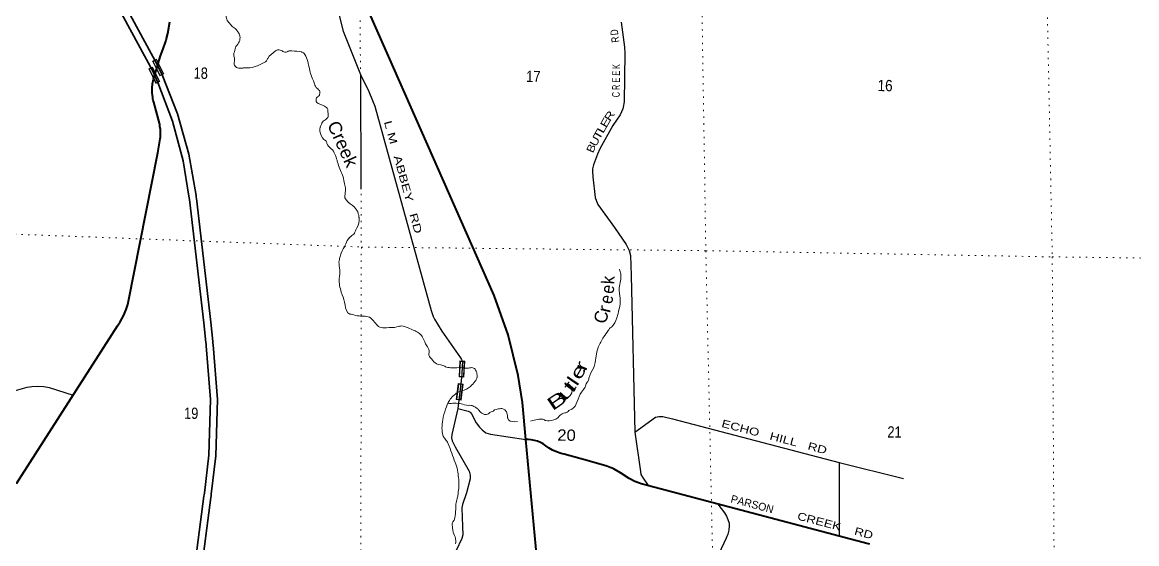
# Model space of a CAD drawing. Header units: feet. Extents: x -489137 to -242534, y 368785 to 558127.
# Drawn here: x -330846 to -313444, y 402746 to 410894 of the extents above; entities that cross this region are included whole.
import ezdxf
from ezdxf.enums import TextEntityAlignment as Align

# ---------------------------------------------------------------- set-up
doc = ezdxf.new("R2010")
doc.units = ezdxf.units.FT
doc.header["$LTSCALE"] = 70
doc.linetypes.add('DOTTED', pattern=[1.5, 0.3, -1.2])
for name, color, linetype, lineweight in [('18', 7, 'Continuous', 35), ('26', 7, 'Continuous', 40), ('27', 7, 'Continuous', 13), ('29', 7, 'Continuous', 25), ('31', 7, 'Continuous', 13), ('39', 7, 'Continuous', 13), ('55', 7, 'Continuous', 13), ('7', 7, 'DOTTED', 13)]:
    doc.layers.add(name, color=color, linetype=linetype, lineweight=lineweight)
doc.layers.add('30', color=7, linetype='Continuous')
doc.layers.add('41', color=7, linetype='Continuous')

msp = doc.modelspace()

# ---------------------------------------------------------------- linework, layer by layer
at = {"layer": '18'}
for points in [[(-328285.42, 401472.06), (-328172.12, 402244.48), (-328008.9, 403486.36), (-328005.49, 403512.28), (-328002.66, 403536.36), (-327933.17, 404128.45), (-327909.62, 404997.58), (-327975.11, 405839.41), (-327977.04, 405864.31), (-327979.45, 405889.41), (-328008.9, 406196.63), (-328236.5, 408125.55), (-328239.44, 408150.48), (-328243.51, 408175.55), (-328333.01, 408726.99), (-328499.31, 409350.56), (-328729.89, 409953.33), (-328807.95, 410128), (-330083.78, 412485.03), (-330097.97, 412511.29), (-330111.22, 412535.03), (-330332.94, 412932.41), (-330572.22, 413477.06), (-330654.16, 413733.55)], [(-328206.14, 401256.79), (-328063.48, 402229.38), (-327900.43, 403469.91), (-327897.39, 403493), (-327894.24, 403519.91), (-327823.84, 404119.74), (-327799.97, 405000.35), (-327866.35, 405853.62), (-327868.55, 405881.96), (-327870.63, 405903.62), (-327899.84, 406208.29), (-328127.57, 408138.34), (-328130.43, 408162.55), (-328133.62, 408188.34), (-328243.68, 408832.05), (-328421.46, 409464.38), (-328664.36, 410074.66), (-328735.83, 410223.78), (-329991.29, 412544.21), (-330002.5, 412564.93), (-330019.22, 412594.21), (-330182.48, 412880.05), (-330428.06, 413409.26), (-330539.57, 413735.1)]]:
    msp.add_lwpolyline(points, dxfattribs=at)
at = {"layer": '26'}
for p, q in [((-328751.54, 410157.7), (-328720.77, 410264.79)), ((-328795.51, 410005.06), (-328765.92, 410107.65)), ((-328765.92, 410107.65), (-328751.54, 410157.7))]:
    msp.add_line(p, q, dxfattribs=at)
for points in [[(-322981.77, 404372.87), (-323036.42, 404954.05), (-323101.45, 405374.97), (-323256.61, 406009.7), (-323477.28, 406624.72), (-326345.82, 413129.53), (-326464.48, 413420.65), (-326506.14, 413506.24), (-326565.54, 413603.3), (-326615.31, 413677.14)], [(-328720.77, 410264.79), (-328694.41, 410356.56), (-328641.28, 410493.06), (-328616.09, 410567.78), (-328605.46, 410599.32), (-328600.62, 410617.78), (-328573.59, 410720.72), (-328541.69, 410900.89)], [(-330936.21, 403688.35), (-329357.9, 406152.31), (-329318.34, 406212.43), (-329266.41, 406305.42), (-329223.48, 406405.38), (-329199, 406484.28), (-329191.21, 406509.39), (-329186.28, 406534.28), (-328727.09, 408855.58), (-328694.35, 409075.01), (-328690.62, 409100), (-328689.17, 409125.01), (-328687.82, 409148.26), (-328689.95, 409220.38), (-328696.23, 409266.88), (-328699.61, 409291.87), (-328705.94, 409316.88), (-328754.5, 409508.65), (-328793.45, 409644.52), (-328800.61, 409669.5), (-328805.53, 409694.52), (-328810.21, 409718.3), (-328817.85, 409790.17), (-328817.93, 409862.45), (-328810.46, 409934.34), (-328795.51, 410005.06)], [(-325758.99, 394673.07), (-325776.78, 394753.75), (-325804.86, 394949.09), (-325812.36, 395146.29), (-325799.21, 395343.19), (-325770.36, 395509.84), (-325765.7, 395536.75), (-325758.5, 395559.84), (-325743.97, 395606.41), (-325704.99, 395700.32), (-325656.41, 395789.64), (-323214.09, 399988.6), (-323080.81, 400281.79), (-322968.67, 400579.61), (-322959.27, 400604.59), (-322952.8, 400629.61), (-322849.04, 401030.99), (-322783.79, 401467.53), (-322764.53, 401908.49), (-322789.94, 402324.05), (-322791.47, 402349.03), (-322793.82, 402374.05), (-322981.77, 404372.87)], [(-317611.37, 402739.26), (-317636.49, 402745.89), (-321159.19, 403675.87), (-321184.1, 403682.45), (-321209.19, 403691.89), (-321281.6, 403719.96), (-321370.13, 403765.44), (-321504.87, 403855.05), (-321603.05, 403910.9), (-321637.63, 403927.66), (-321666.52, 403938.68), (-321691.64, 403948.26), (-321716.52, 403955.72), (-321989.08, 404037.44), (-322382.77, 404145.25), (-322408.04, 404152.17), (-322432.77, 404158.03), (-322445.58, 404161.07), (-322506.1, 404180.93), (-322564.2, 404207), (-322619.27, 404239), (-322670.68, 404276.59), (-322711.73, 404304.58), (-322755.48, 404328.11), (-322801.45, 404346.95), (-322849.14, 404360.88), (-322898.02, 404369.74), (-322947.56, 404373.45), (-322960.01, 404373.24), (-322981.77, 404372.87)]]:
    msp.add_lwpolyline(points, dxfattribs=at)
at = {"layer": '29'}
for p, q in [((-325567.43, 410080.33), (-325557.85, 408284.57)), ((-318092.4, 404016.94), (-317088.29, 403765.78)), ((-318092.4, 404016.94), (-318091.77, 402866.08))]:
    msp.add_line(p, q, dxfattribs=at)
for points in [[(-326466.36, 413424.51), (-326515.19, 413358.02), (-326526.51, 413342.46), (-326531.3, 413321.67), (-326531.3, 413299.28), (-326524.9, 413273.7), (-326496.91, 413181.06), (-325899.79, 411001.32), (-325837.03, 410753.99), (-325567.43, 410080.33)], [(-321496.18, 410897.49), (-321481.78, 410815.22), (-321441.83, 410507.3), (-321439.14, 410411.03), (-321448.23, 409653.39), (-321461.02, 409567.04), (-321470.98, 409542.3), (-321512.17, 409448.71), (-321622.34, 409278.83), (-321825.47, 408917.8), (-321862.49, 408832.36), (-321924.57, 408668.34), (-321940.56, 408604.37), (-321943.75, 408569.19), (-321939.05, 408478.42), (-321899, 408156.61), (-321880.26, 408096.35), (-321857.44, 408044.68), (-321599.25, 407688.19), (-321416.26, 407421.03), (-321370.78, 407328.28), (-321349.13, 407248.33), (-321340.26, 406936.15), (-321280.34, 404488.85)], [(-325567.43, 410080.33), (-325434.77, 409813.3), (-325375.86, 409672.2), (-325338.86, 409583.03), (-324460.98, 406392.55), (-324427.75, 406295.3), (-324408.57, 406256.92), (-324295.15, 406068.82), (-324001.64, 405651.32), (-323985.48, 405626.9), (-323975.86, 405605.37), (-323972.04, 405582.34), (-323975.86, 405530.26), (-323976.98, 405510.08), (-323983.69, 405399.25), (-323993.79, 405289.26), (-324046.02, 404856.28)], [(-331433.5, 405003.56), (-330771.02, 405190.72), (-330696.81, 405204.77), (-330604.1, 405207.97), (-330511.39, 405201.57), (-330427.61, 405186.77), (-330053.41, 405066.52)], [(-324046.02, 404856.28), (-324140.74, 404454.07), (-324146.43, 404398.77), (-324133.64, 404354), (-324088.11, 404261.03), (-323868.3, 403880.66), (-323853.54, 403814.65), (-323852.31, 403762.33), (-323909.95, 403539.14), (-323970.61, 403359.36), (-323980.52, 403307.87), (-323970.26, 403014.28), (-323967.41, 402882.83), (-323980.26, 402829.27), (-324159.84, 402451.18)], [(-324046.02, 404856.28), (-323881.08, 404817.73), (-323852.06, 404800.01), (-323833.13, 404776.15), (-323759.05, 404637.15), (-323708.45, 404568.27), (-323666.89, 404526.7), (-323607.45, 404480.33), (-323535.82, 404456.33), (-322981.77, 404372.87)], [(-321280.34, 404488.85), (-320959.11, 404721.75), (-320904.74, 404736.27), (-320844.03, 404734.54), (-320693.77, 404699.36), (-318092.4, 404016.94)], [(-321280.34, 404488.85), (-321195.15, 403873.52), (-321186.1, 403826.25), (-321163.72, 403784.68), (-321072.52, 403652.99)], [(-319984.85, 403365), (-319878.56, 403228.19), (-319849.4, 403178.01), (-319827.41, 403122.65), (-319810.14, 403068.46), (-319808.23, 403023.5), (-319812.13, 402959.49), (-319827.41, 402895.58), (-319857.29, 402832.13), (-321611.28, 399083.33), (-321651.02, 398980.82), (-321675.22, 398872.24), (-321675.15, 398777.71), (-321666.97, 398604.77), (-321559.5, 397856.72)]]:
    msp.add_lwpolyline(points, dxfattribs=at)
at = {"layer": '31'}
for p, q in [((-323937.47, 405598.27), (-323951.24, 405348.65)), ((-323951.24, 405348.65), (-324026.14, 405352.77)), ((-323963.88, 405238.43), (-323994.07, 404990.26)), ((-323994.07, 404990.26), (-324068.52, 404999.31))]:
    msp.add_line(p, q, dxfattribs=at)
for points in [[(-324026.14, 405352.77), (-324012.37, 405602.39), (-323937.47, 405598.27)], [(-324068.52, 404999.31), (-324038.33, 405247.48), (-323963.88, 405238.43)]]:
    msp.add_lwpolyline(points, dxfattribs=at)
for points in [[(-324017.71, 405360.31), (-324004.82, 405593.96), (-323945.89, 405590.72), (-323958.78, 405357.07)], [(-324059.6, 405006.28), (-324031.35, 405238.56), (-323972.79, 405231.45), (-324001.04, 404999.17)]]:
    msp.add_lwpolyline(points, close=True, dxfattribs=at)
at = {"layer": '39'}
for p, q in [((-325801.42, 408269.68), (-325812.02, 408169.32)), ((-325770.56, 407481.63), (-325729.86, 407533.69))]:
    msp.add_line(p, q, dxfattribs=at)
msp.add_arc((-324166.14, 402781.13), 89.53, 336.70797, 22.61534, dxfattribs=at)
for points in [[(-328309.9, 412759.04), (-328270.48, 412698.98), (-328206.42, 412657.69), (-328116.38, 412595.84), (-328096.79, 412551.12), (-328085.01, 412526.7), (-328090.18, 412443.93), (-328079.43, 412344.76), (-328077.6, 412330.59), (-328073.97, 412300.22), (-328025.32, 412166.19), (-327973.39, 412123.05), (-327890.91, 412099.7), (-327806.73, 412052.08), (-327780.79, 412029.49), (-327752.96, 411996.78), (-327715.67, 411917.47), (-327697.17, 411793.95), (-327672.8, 411656.2), (-327679.58, 411456.24), (-327690.01, 411284.61), (-327683.93, 411139.03), (-327663.74, 410991.24), (-327644.45, 410924.29), (-327626.65, 410897.78), (-327614.72, 410883.47), (-327580.95, 410842.59), (-327521.01, 410795.3), (-327483.25, 410750.33), (-327455.64, 410701.45), (-327446.18, 410654.85), (-327469.55, 410570.3), (-327519.08, 410494.18), (-327527.65, 410457.92), (-327543.06, 410365.17), (-327531.35, 410334.7), (-327534.02, 410288.26), (-327536.67, 410241.82), (-327523.01, 410207.28), (-327468.87, 410178.25), (-327414.35, 410177.52), (-327392.08, 410181.25), (-327325.44, 410180.35), (-327191.78, 410206.82), (-327112.48, 410246.16)], [(-327112.48, 410246.16), (-327035.08, 410293.61), (-327012.36, 410329.67), (-326897.73, 410441.28), (-326863.12, 410461.01), (-326804.65, 410454.16), (-326746.44, 410427.1), (-326710.04, 410430.64), (-326693.75, 410440.53), (-326635.08, 410447.81), (-326487.89, 410429.65), (-326475.8, 410427.45), (-326453.73, 410417.05), (-326433.87, 410392.54), (-326362.25, 410165.23), (-326335.31, 410067.87), (-326290.48, 409950.06), (-326259.17, 409876.88), (-326207.36, 409825.66), (-326197.57, 409803.3), (-326199.9, 409781.09), (-326222.74, 409734.93), (-326236.99, 409727.04), (-326256.11, 409658.6), (-326232.27, 409629.98), (-326218.21, 409623.72), (-326097.88, 409561.47), (-326078, 409538.97), (-326076.25, 409518.74), (-326071.58, 409417.64), (-326086.05, 409393.58), (-326132.99, 409357.85), (-326157.56, 409333.93), (-326188.11, 409262.71)], [(-326188.11, 409262.71), (-326196.32, 409242.16), (-326200.51, 409226.13), (-326201.51, 409211.18), (-326200.34, 409194.6)], [(-326200.34, 409194.6), (-326135.02, 409062.85), (-326095.16, 409023.91), (-326091.43, 409001.63), (-326021.89, 408917.83), (-325931.47, 408736.75), (-325916.07, 408681.98), (-325838.09, 408476.83), (-325815.33, 408369.42), (-325800.31, 408286.36), (-325801.42, 408269.68)], [(-325810.78, 408174.24), (-325812.02, 408169.32), (-325798.33, 408136.8), (-325756.67, 408081.67), (-325636.88, 407981.03), (-325613.17, 407942.32), (-325606.88, 407936.93)], [(-325606.88, 407936.93), (-325602.91, 407913.07), (-325595.33, 407890.7), (-325592.04, 407872.57), (-325589.79, 407849.1)], [(-325590.02, 407853.83), (-325588.28, 407842.96), (-325627.01, 407669.7), (-325637.36, 407651.66), (-325668.58, 407583.37), (-325729.86, 407533.69), (-325734.61, 407524.61)], [(-325770.56, 407481.63), (-325816.72, 407385.34), (-325877.11, 407252.79), (-325894.18, 407186.34), (-325900.79, 407146.02), (-325888.3, 407026.62), (-325896.23, 406889.32), (-325864.84, 406674.69), (-325814.45, 406520.43), (-325760.19, 406354), (-325730.15, 406335.41), (-325695.94, 406326.85), (-325587.17, 406305.17), (-325492.29, 406301.86), (-325405.85, 406272.39), (-325391.86, 406262.1), (-325264.4, 406131.04), (-325159.51, 406121.52), (-324995.76, 406133.44), (-324918.8, 406148.57), (-324832.31, 406123.14), (-324711.84, 406070.98), (-324643.74, 406029.64), (-324590.12, 405964.24), (-324531.29, 405836.14), (-324509.51, 405803.52), (-324494.08, 405750.77), (-324496.94, 405690.19), (-324447.31, 405626.86), (-324439.38, 405616.66), (-324405.6, 405575.78), (-324276.98, 405529.58), (-324222.77, 405506.61), (-324138.1, 405495.35), (-323984.61, 405495.28), (-323877.64, 405489.78), (-323810.93, 405494.93), (-323766.97, 405459.99), (-323743.83, 405380.87), (-323744.27, 405348.54), (-323777.52, 405280.29), (-323849.25, 405204.47), (-323981.5, 405133.54), (-324068.85, 405096.33), (-324097.49, 405070.45), (-324117.91, 405054.56), (-324177.43, 404984.65), (-324235.85, 404848.04), (-324280.56, 404680.93), (-324292.46, 404549.75), (-324277.81, 404440.43), (-324250.26, 404387.52), (-324206.59, 404332.37), (-324194.15, 404306.59)], [(-322909.66, 404662.92), (-322800.11, 404687.04), (-322717.27, 404689.95), (-322669.08, 404669.09), (-322618.63, 404666.37), (-322484.66, 404715.07), (-322447.76, 404754.97), (-322376.59, 404790.38), (-322338.08, 404799.96), (-322309.43, 404827.85), (-322266.72, 404849.5), (-322115.61, 405116.19), (-322057.99, 405194.22), (-322030.82, 405260.53), (-322004.02, 405300.57), (-321997.52, 405332.82), (-321926.67, 405491.49), (-321899.22, 405578), (-321881.2, 405713.14), (-321851.52, 405815.8), (-321768.56, 405974.3), (-321696.43, 406078.39), (-321681.99, 406100.43), (-321647.22, 406132.28), (-321562.45, 406274.6), (-321543.31, 406345.06), (-321509.82, 406576.99), (-321518.97, 406645.82), (-321523.69, 406742.88), (-321500.48, 406962.82), (-321519.7, 407033.81)], [(-324201.15, 404933.67), (-323994.38, 404931.64), (-323883.63, 404907.9), (-323837.18, 404907.27), (-323782.97, 404884.31), (-323738.93, 404855.42), (-323703.14, 404814.52), (-323627.05, 404767), (-323566.33, 404776.27), (-323523.49, 404808.02), (-323486.97, 404819.65), (-323484.84, 404827.71), (-323448.25, 404845.4), (-323375.38, 404856.53), (-323343.1, 404854.07), (-323301.07, 404827.23), (-323277.42, 404784.46), (-323268.24, 404717.65), (-323266.35, 404707.53), (-323252.55, 404683.1), (-323113.82, 404653.36)], [(-324194.15, 404306.59), (-324140.87, 404162.35), (-324088.95, 404017.45), (-324049.93, 403893.84), (-324034.45, 403778.66), (-324027.51, 403667.7), (-324037.64, 403554.52), (-324045.25, 403489.83)], [(-324045.25, 403489.83), (-324074.56, 403358.63), (-324120.71, 403086.46), (-324128.95, 403074.45), (-324126.05, 402991.56), (-324097.4, 402871.95), (-324085.56, 402851.58), (-324083.49, 402815.55)]]:
    msp.add_spline(points, degree=3, dxfattribs=at)
at = {"layer": '55'}
for points in [[(-328759.3, 409939.16), (-328871.3, 410165.77), (-328812.28, 410194.94), (-328700.28, 409968.32)], [(-328711, 409971.94), (-328815.9, 410184.21), (-328860.57, 410162.14), (-328755.67, 409949.87)], [(-328811.85, 410286.18), (-328748.24, 410316.21), (-328634.08, 410090.61), (-328696.81, 410058.87)], [(-328801, 410282.45), (-328751.86, 410305.65), (-328644.82, 410094.13), (-328693.28, 410069.61)]]:
    msp.add_lwpolyline(points, close=True, dxfattribs=at)
at = {"layer": '7'}
for p, q in [((-325573.06, 411447.51), (-325558.68, 408688.93)), ((-325556.19, 408211.31), (-325551.87, 407381.62)), ((-325551.87, 407381.62), (-325560.7, 402177.44))]:
    msp.add_line(p, q, dxfattribs=at)
for points in [[(-314819.55, 415686), (-314869.28, 412544.42), (-314762.97, 407228.31), (-314729.99, 401866.97), (-314735.38, 396654.88), (-314739.04, 391144.57)], [(-320255.58, 412569.54), (-320172.29, 407324.49), (-320050.14, 401822.5), (-320064.79, 396507.51)], [(-335725.62, 407670.15), (-331069, 407586.47), (-325551.87, 407381.62), (-320172.29, 407324.49), (-314762.97, 407228.31), (-309442.13, 407159.38), (-305210.01, 407020.54)]]:
    msp.add_lwpolyline(points, dxfattribs=at)

# ---------------------------------------------------------------- texts
at = {"layer": '27'}
msp.add_text('PARSON', height=121.1, rotation=345.212, dxfattribs=at).set_placement((-319793.53, 403394.24))
at = {"layer": '27', "width": 1.25}
msp.add_text('CREEK    RD', height=121.1, rotation=345.211, dxfattribs=at).set_placement((-318754.08, 403125.63))
at = {"layer": '30'}
for s, rotation, width, p in [('D', 97.392, 0.8, (-321543.13, 410744.01)), ('R', 97.392, 0.8, (-321528.54, 410631.56)), ('K', 89.313, 0.65, (-321511.66, 410201.34)), ('E', 89.313, 0.7, (-321514.21, 409988.76)), ('E', 89.313, 0.7, (-321512.92, 410096.47)), ('R', 89.313, 0.65, (-321515.56, 409875.86)), ('C', 89.313, 0.65, (-321516.92, 409762.48)), ('R', 57.036, 1.3, (-321627.07, 409399.34)), ('E', 60.636, 1.35, (-321690.93, 409298.18)), ('T', 60.636, 1.5, (-321802.28, 409106.49)), ('L', 60.636, 1.5, (-321745.13, 409204.08)), ('B', 66.574, 1.2, (-321908.92, 408901.29)), ('U', 60.636, 1.25, (-321855.02, 409004.8))]:
    msp.add_text(s, height=120, rotation=rotation, dxfattribs=dict(at, width=width)).set_placement(p, align=Align.CENTER)
for s, rotation, width, p in [('L M   ABBEY   RD', 285.385, 1.4, (-325198.96, 409338.44)), ('ECHO   HILL   RD', 345.301, 1.3, (-319936.52, 404573.08))]:
    msp.add_text(s, height=120, rotation=rotation, dxfattribs=dict(at, width=width)).set_placement(p)
at = {"layer": '41'}
for s, rotation, width, p in [('Creek', 294.377, 1.05, (-326089.92, 409295.35)), ('k', 86.753, 0.95, (-321601.68, 406796.69)), ('e', 81.028, 0.9, (-321617.51, 406642.72)), ('e', 81.028, 0.9, (-321636.53, 406483.88)), ('r', 77.028, 1.15, (-321671.34, 406341.74)), ('e', 60.819, 1.45, (-322134.39, 405290.03)), ('r', 67.997, 1.4, (-322047.25, 405430.73)), ('l', 55.863, 1.4, (-322184.56, 405197.06)), ('B', 34.416, 1.7, (-322567.68, 404814.37)), ('u', 48.466, 2.05, (-322380.9, 404950.34)), ('t', 53, 1.65, (-322261.52, 405095.71))]:
    msp.add_text(s, height=201.8, rotation=rotation, dxfattribs=dict(at, width=width)).set_placement(p)
msp.add_text('C', height=201.8, rotation=76.826, dxfattribs=at).set_placement((-321731.42, 406172.07))
at = {"layer": '7'}
for s, rotation, width, p in [('18', 359.222, 0.85, (-328171.97, 410012.61)), ('17', 359.219, 0.85, (-322978.36, 409960.43)), ('16', 359.217, 0.9, (-317492.46, 409818.59)), ('19', 359.222, 0.85, (-328321.55, 404698.09)), ('20', 359.22, 1.1, (-322492.88, 404356.07)), ('21', 359.217, 0.85, (-317338.92, 404404.97))]:
    msp.add_text(s, height=176.6, rotation=rotation, dxfattribs=dict(at, width=width)).set_placement(p)

doc.saveas('drawing.dxf')
